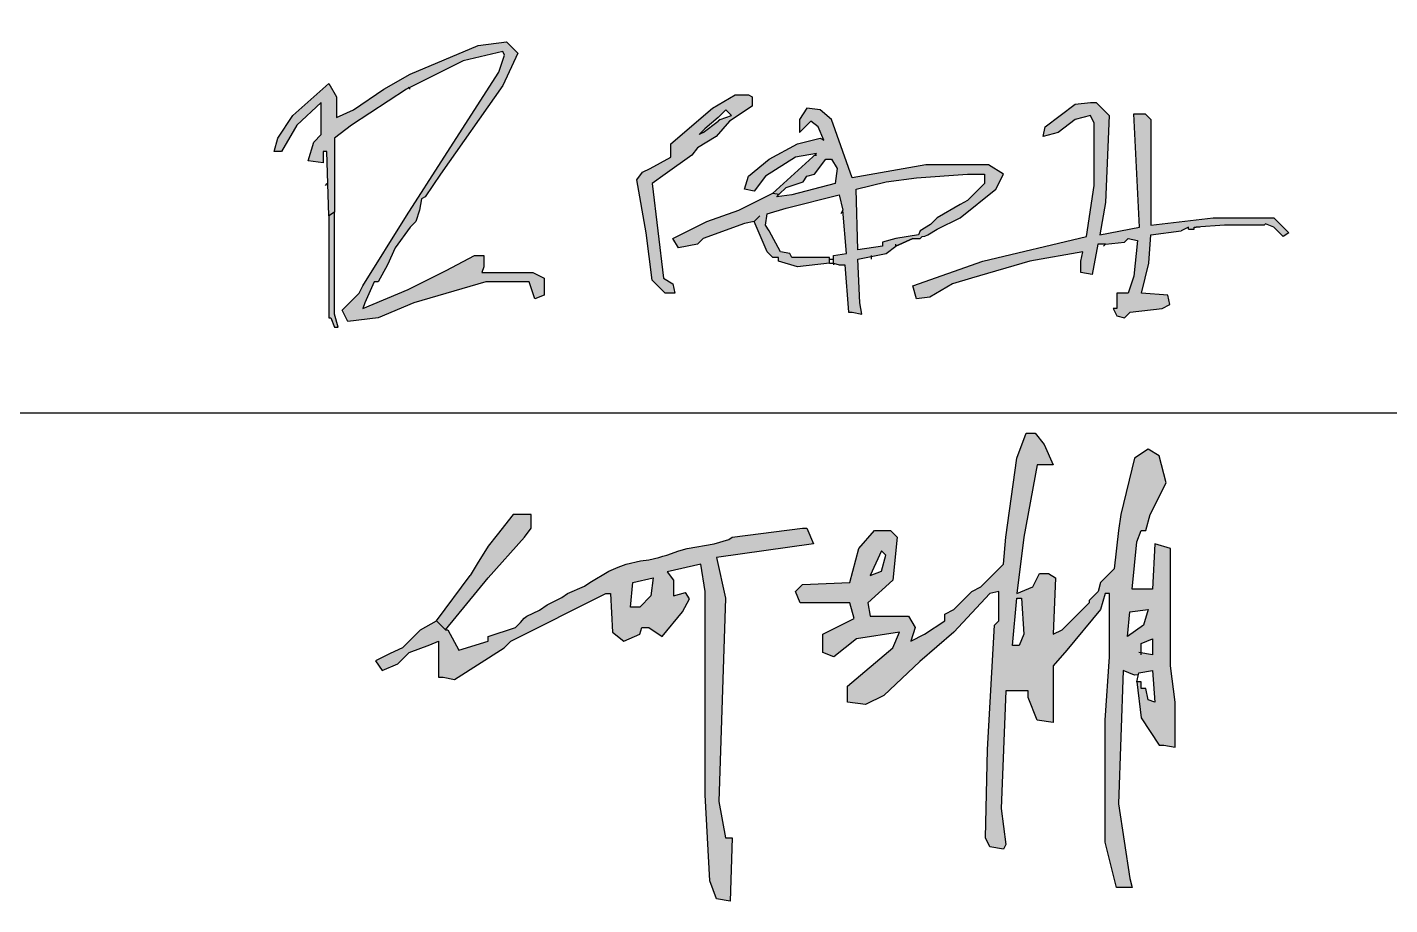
# Model space of a CAD drawing. Header units: millimetres. Extents: x 684742 to 685648, y 2544795 to 2545581.
# Drawn here: x 685604.83 to 685626.46, y 2544837.9 to 2544851.83 of the extents above; entities that cross this region are included whole.
import ezdxf

# ---------------------------------------------------------------- set-up
doc = ezdxf.new("R2010")
doc.units = ezdxf.units.MM
doc.layers.add('14', color=14, linetype='Continuous')
doc.layers.add('RAS2DXF', color=7, linetype='Continuous')
doc.layers.add('JT-道路红线', color=7, linetype='Continuous', lineweight=5)

# ---------------------------------------------------------------- blocks, each defined once
blk = doc.blocks.new('A$C38097BB6')
at = {"linetype": 'Continuous'}
h = blk.add_hatch(color=4, dxfattribs=at)
h.dxf.hatch_style = 1
h.paths.add_polyline_path([(1560.9, 922.9), (1554, 963.9), (1629.3, 1032.3), (1643, 1162.3), (1622.4, 1182.8), (1574.6, 1182.8), (1526.7, 1128.1), (1499.3, 1025.5), (1355.7, 1018.6), (1335.2, 998.1), (1348.8, 963.9), (1499.3, 963.9), (1513, 916), (1417.2, 868.2), (1417.2, 813.4), (1451.4, 799.8), (1519.8, 854.5), (1649.8, 875), (1629.3, 827.1), (1492.5, 710.8), (1492.5, 663), (1547.2, 656.1), (1601.9, 683.5), (1711.4, 786.1), (1814, 875), (1923.4, 991.3), (1950.8, 998.1), (1950.8, 909.2), (1937.1, 895.5), (1916.6, 519.3), (1909.7, 252.6), (1923.4, 225.2), (1964.4, 218.4), (1971.3, 232), (1957.6, 341.5), (1971.3, 697.2), (2039.7, 697.2), (2039.7, 676.6), (2067, 608.2), (2114.9, 601.4), (2114.9, 772.4), (2156, 820.3), (2258.6, 943.4), (2272.2, 991.3), (2285.9, 991.3), (2285.9, 799.8), (2272.2, 608.2), (2272.2, 238.9), (2306.4, 102.1), (2354.3, 102.1), (2347.5, 129.4), (2313.3, 355.2), (2327, 758.7), (2361.2, 745), (2373.4, 746), (2374.8, 751.9), (2415.9, 758.7), (2422.7, 663), (2402.2, 669.8), (2395.4, 704), (2381.7, 704), (2381.7, 724.5), (2368, 724.5), (2381.7, 615.1), (2436.4, 533), (2450.1, 533), (2484.3, 526.2), (2484.3, 663), (2470.6, 772.4), (2470.6, 1128.1), (2422.7, 1141.8), (2415.9, 1005), (2354.3, 1005), (2368, 1148.6), (2381.7, 1182.8), (2395.4, 1182.8), (2409, 1230.7), (2456.9, 1326.4), (2436.4, 1408.5), (2402.2, 1429), (2361.2, 1401.7), (2320.1, 1230.7), (2313.3, 1182.8), (2299.6, 1066.5), (2258.6, 1025.5), (2251.7, 998.1), (2224.4, 970.8), (2224.4, 963.9), (2142.3, 881.8), (2114.9, 868.2), (2121.8, 1039.2), (2101.2, 1052.8), (2073.9, 1052.8), (2053.4, 1011.8), (2005.5, 991.3), (2026, 1162.3), (2067, 1381.2), (2114.9, 1381.2), (2087.6, 1442.7), (2060.2, 1476.9), (2032.8, 1476.9), (2005.5, 1401.7), (1971.3, 1162.3), (1964.4, 1080.2), (1896, 1011.8), (1868.7, 998.1), (1814, 943.4), (1786.6, 929.7), (1786.6, 909.2), (1725, 868.2), (1684, 847.6), (1697.7, 888.7), (1677.2, 922.9)])
h.paths.add_polyline_path([(1560.9, 1046), (1595.1, 1121.2), (1608.3, 1108), (1595.1, 1059.7)], flags=16)
h.paths.add_polyline_path([(2005.5, 977.6), (2019.2, 977.6), (2026, 868.2), (2012.3, 834), (1991.8, 834)], flags=16)
h.paths.add_polyline_path([(2340.6, 861.3), (2347.5, 936.6), (2402.2, 943.4), (2388.5, 895.5)], flags=16)
h.paths.add_polyline_path([(2381.7, 812.3), (2381.7, 840.8), (2415.9, 854.5), (2415.9, 806.6)], flags=16)
h = blk.add_hatch(color=4, dxfattribs=at)
h.dxf.hatch_style = 1
h.paths.add_polyline_path([(247.6, 909.2), (275, 881.8), (404.9, 1039.2), (514.4, 1162.3), (534.9, 1189.6), (534.9, 1230.7), (480.2, 1230.7), (431.4, 1169.8), (404.9, 1134.9), (371.1, 1081.3), (350.2, 1046)])
h = blk.add_hatch(color=4, dxfattribs=at)
h.dxf.hatch_style = 1
h.paths.add_polyline_path([(254.4, 847.6), (254.4, 799.8), (254.4, 738.2), (268.1, 738.2), (302.3, 731.4), (452.8, 827.1), (473.3, 847.6), (760.6, 991.3), (774.3, 991.3), (781.1, 875), (815.3, 847.6), (863.2, 868.2), (870, 888.7), (890.6, 888.7), (931.6, 861.3), (993.2, 936.6), (1014.4, 976), (1001.8, 995.2), (965.8, 984.4), (965.8, 1032.3), (945.9, 1057.8), (1047.9, 1080.2), (1061.6, 998.1), (1061.6, 697.2), (1061.6, 382.5), (1075.2, 122.6), (1095.8, 67.9), (1136.8, 61), (1143.6, 252.6), (1123.1, 252.6), (1102.6, 362), (1123.1, 977.6), (1095.8, 1100.7), (1389.9, 1141.8), (1369.4, 1189.6), (1355.7, 1189.6), (1143.6, 1162.3), (1133.4, 1155.4), (1088.9, 1141.8), (1006.8, 1128.1), (981.2, 1120.7), (945.3, 1107.6), (932.8, 1104.4), (921, 1100.9), (890.6, 1093.9), (865.6, 1090.4), (822.2, 1080.2), (798.1, 1071.5), (769.7, 1059.2), (712.7, 1025.5), (696, 1014.3), (644.3, 991.3), (627.4, 980.1), (582.8, 957.1), (559.6, 941.4), (521.2, 922.9), (513.1, 917), (502.3, 903.5), (487, 888.7), (404.9, 861.3), (404.9, 847.6), (316, 820.3), (281.8, 881.8), (275, 881.8), (247.6, 909.2), (199.7, 881.8), (165.5, 847.6), (145, 827.1), (107.7, 810.1), (63.1, 787.5), (83.4, 758.7), (131.2, 778.8), (165.5, 813.4), (227.5, 836.7)])
h.paths.add_polyline_path([(835.8, 950.2), (842.7, 1025.5), (904.2, 1039.2), (897.4, 984.4), (863.2, 950.2)], flags=16)
for p, q in [((247.6, 909.2), (350.2, 1046)), ((1014.4, 976), (1001.8, 995.2))]:
    blk.add_line(p, q, dxfattribs=at)
at = {"layer": 'RAS2DXF', "color": 0}
for points in [[(2361.2, 745, 0), (2327, 758.7, 0), (2313.3, 355.2, 0), (2347.5, 129.4, 0), (2354.3, 102.1, 0), (2306.4, 102.1, 0), (2272.2, 238.9, 0), (2272.2, 608.2, 0), (2285.9, 799.8, 0), (2285.9, 991.3, 0), (2272.2, 991.3, 0), (2258.6, 943.4, 0), (2156, 820.3, 0), (2114.9, 772.4, 0), (2114.9, 601.4, 0), (2067, 608.2, 0), (2039.7, 676.6, 0), (2039.7, 697.2, 0), (1971.3, 697.2, 0), (1957.6, 341.5, 0), (1971.3, 232, 0), (1964.4, 218.4, 0), (1923.4, 225.2, 0), (1909.7, 252.6, 0), (1916.6, 519.3, 0), (1937.1, 895.5, 0), (1950.8, 909.2, 0), (1950.8, 998.1, 0), (1923.4, 991.3, 0), (1814, 875, 0), (1711.4, 786.1, 0), (1601.9, 683.5, 0), (1547.2, 656.1, 0), (1492.5, 663, 0), (1492.5, 710.8, 0), (1629.3, 827.1, 0), (1649.8, 875, 0), (1519.8, 854.5, 0), (1451.4, 799.8, 0), (1417.2, 813.4, 0), (1417.2, 868.2, 0), (1513, 916, 0), (1499.3, 963.9, 0), (1348.8, 963.9, 0), (1335.2, 998.1, 0), (1355.7, 1018.6, 0), (1499.3, 1025.5, 0), (1526.7, 1128.1, 0), (1574.6, 1182.8, 0), (1622.4, 1182.8, 0), (1643, 1162.3, 0), (1629.3, 1032.3, 0), (1554, 963.9, 0), (1560.9, 922.9, 0), (1677.2, 922.9, 0), (1697.7, 888.7, 0), (1684, 847.6, 0), (1725, 868.2, 0), (1786.6, 909.2, 0), (1786.6, 929.7, 0), (1814, 943.4, 0), (1868.7, 998.1, 0), (1896, 1011.8, 0), (1964.4, 1080.2, 0), (1971.3, 1162.3, 0), (2005.5, 1401.7, 0), (2032.8, 1476.9, 0), (2060.2, 1476.9, 0), (2087.6, 1442.7, 0), (2114.9, 1381.2, 0), (2067, 1381.2, 0), (2026, 1162.3, 0), (2005.5, 991.3, 0), (2053.4, 1011.8, 0), (2073.9, 1052.8, 0), (2101.2, 1052.8, 0), (2121.8, 1039.2, 0), (2114.9, 868.2, 0), (2142.3, 881.8, 0), (2224.4, 963.9, 0)], [(2368, 724.5, 0), (2374.8, 751.9, 0), (2415.9, 758.7, 0), (2422.7, 663, 0), (2402.2, 669.8, 0), (2395.4, 704, 0), (2381.7, 704, 0), (2381.7, 724.5, 0), (2368, 724.5, 0), (2381.7, 615.1, 0), (2436.4, 533, 0), (2450.1, 533, 0), (2484.3, 526.2, 0), (2484.3, 663, 0), (2470.6, 772.4, 0), (2470.6, 1128.1, 0), (2422.7, 1141.8, 0), (2415.9, 1005, 0), (2354.3, 1005, 0), (2368, 1148.6, 0), (2381.7, 1182.8, 0), (2395.4, 1182.8, 0), (2409, 1230.7, 0), (2456.9, 1326.4, 0), (2436.4, 1408.5, 0), (2402.2, 1429, 0), (2361.2, 1401.7, 0), (2320.1, 1230.7, 0), (2313.3, 1182.8, 0), (2299.6, 1066.5, 0), (2258.6, 1025.5, 0), (2251.7, 998.1, 0), (2224.4, 970.8, 0), (2224.4, 963.9, 0), (2224.4, 963.9, 0), (2224.4, 963.9, 0)], [(275, 881.8, 0), (404.9, 1039.2, 0), (514.4, 1162.3, 0), (534.9, 1189.6, 0), (534.9, 1230.7, 0), (480.2, 1230.7, 0), (431.4, 1169.8, 0), (404.9, 1134.9, 0), (371.1, 1081.3, 0), (350.2, 1046, 0), (350.2, 1046, 0), (350.2, 1046, 0)], [(145, 827.1, 0), (165.5, 847.6, 0), (199.7, 881.8, 0), (247.6, 909.2, 0), (275, 881.8, 0), (281.8, 881.8, 0), (316, 820.3, 0), (404.9, 847.6, 0), (404.9, 861.3, 0), (487, 888.7, 0), (502.3, 903.5, 0), (513.1, 917, 0), (521.2, 922.9, 0), (559.6, 941.4, 0), (582.8, 957.1, 0), (627.4, 980.1, 0), (644.3, 991.3, 0), (696, 1014.3, 0), (712.7, 1025.5, 0), (769.7, 1059.2, 0), (798.1, 1071.5, 0), (822.2, 1080.2, 0), (865.6, 1090.4, 0), (890.6, 1093.9, 0), (921, 1100.9, 0), (932.8, 1104.4, 0), (945.3, 1107.6, 0), (981.2, 1120.7, 0), (1006.8, 1128.1, 0), (1088.9, 1141.8, 0), (1133.4, 1155.4, 0), (1143.6, 1162.3, 0), (1355.7, 1189.6, 0), (1369.4, 1189.6, 0), (1389.9, 1141.8, 0), (1095.8, 1100.7, 0), (1123.1, 977.6, 0), (1102.6, 362, 0), (1123.1, 252.6, 0), (1143.6, 252.6, 0), (1136.8, 61, 0), (1095.8, 67.9, 0), (1075.2, 122.6, 0), (1061.6, 382.5, 0), (1061.6, 697.2, 0), (1061.6, 998.1, 0), (1047.9, 1080.2, 0), (945.9, 1057.8, 0), (965.8, 1032.3, 0), (965.8, 984.4, 0), (1001.8, 995.2, 0)], [(1608.3, 1108, 0), (1595.1, 1121.2, 0), (1560.9, 1046, 0), (1595.1, 1059.7, 0), (1608.3, 1108, 0), (1608.3, 1108, 0)], [(835.8, 950.2, 0), (842.7, 1025.5, 0), (904.2, 1039.2, 0), (897.4, 984.4, 0), (863.2, 950.2, 0), (835.8, 950.2, 0)], [(145, 827.1, 0), (107.7, 810.1, 0), (63.1, 787.5, 0), (83.4, 758.7, 0), (131.2, 778.8, 0), (165.5, 813.4, 0), (227.5, 836.7, 0), (254.4, 847.6, 0), (254.4, 799.8, 0), (254.4, 738.2, 0), (268.1, 738.2, 0), (302.3, 731.4, 0), (452.8, 827.1, 0), (473.3, 847.6, 0), (760.6, 991.3, 0), (774.3, 991.3, 0), (781.1, 875, 0), (815.3, 847.6, 0), (863.2, 868.2, 0), (870, 888.7, 0), (890.6, 888.7, 0), (931.6, 861.3, 0), (993.2, 936.6, 0), (1014.4, 976, 0)], [(1991.8, 834, 0), (2005.5, 977.6, 0), (2019.2, 977.6, 0), (2026, 868.2, 0), (2012.3, 834, 0), (1991.8, 834, 0)], [(2340.6, 861.3, 0), (2347.5, 936.6, 0), (2402.2, 943.4, 0), (2388.5, 895.5, 0), (2340.6, 861.3, 0)], [(2381.7, 806.6, 0), (2381.7, 840.8, 0), (2415.9, 854.5, 0), (2415.9, 806.6, 0), (2374.8, 813.4, 0)], [(2373.4, 746, 0), (2361.2, 745, 0)]]:
    blk.add_polyline3d(points, dxfattribs=at)
blk = doc.blocks.new('43GGG')
at = {"linetype": 'Continuous'}
for points in [[(-112300, 250039.5), (-112271, 250058.5), (-112261, 250063.5), (-112241, 250073.5), (-112220, 250078.5), (-112219, 250076.5), (-112222, 250067.5), (-112251, 250022.5), (-112271, 249991.5), (-112294, 249954.5), (-112296, 249950.5), (-112305, 249941.5), (-112302, 249935.5), (-112286, 249937.5), (-112267, 249945.5), (-112229, 249956.5), (-112206, 249956.5), (-112203, 249947.5), (-112198, 249949.5), (-112198, 249958.5), (-112204, 249961.5), (-112231, 249961.5), (-112230, 249964.5), (-112230, 249970.5), (-112235, 249970.5), (-112250, 249962.5), (-112270, 249952.5), (-112294, 249942.5), (-112293, 249945.5), (-112288, 249956.5), (-112286, 249956.5), (-112281, 249965.5), (-112277, 249974.5), (-112269, 249985.5), (-112266, 249988.5), (-112264, 249994.5), (-112263, 250000.5), (-112261, 250001.5), (-112253, 250013.5), (-112220, 250060.5), (-112212, 250077.5), (-112218, 250083.5), (-112233, 250081.5), (-112269, 250066.5), (-112283, 250058.5), (-112299, 250047.5), (-112308, 250043.5), (-112308, 250054.5), (-112312, 250061.5), (-112331, 250044.5), (-112339, 250032.5), (-112341, 250025.5), (-112337, 250025.5), (-112329, 250039.5), (-112316, 250051.5), (-112316, 250034.5), (-112320, 250030.5), (-112323, 250020.5), (-112315, 250019.5), (-112315, 250025.5), (-112313, 250025.5), (-112312, 249991.5), (-112309, 249993.5), (-112309, 250032.5)], [(-111966, 249967.5), (-112003, 249954.5), (-112001, 249947.5), (-111994, 249948.5), (-111982, 249955.5), (-111972, 249958.5), (-111941, 249967.5), (-111913, 249972.5), (-111914, 249967.5), (-111914, 249961.5), (-111908, 249960.5), (-111905, 249976.5), (-111901, 249976.5), (-111891, 249977.5), (-111889, 249979.5), (-111884, 249978.5), (-111886, 249959.5), (-111889, 249950.5), (-111895, 249950.5), (-111895, 249942.5), (-111897, 249942.5), (-111895, 249938.5), (-111891, 249937.5), (-111888, 249940.5), (-111871, 249942.5), (-111867, 249944.5), (-111868, 249949.5), (-111882, 249950.5), (-111878, 249966.5), (-111877, 249981.5), (-111861, 249983.5), (-111857, 249985.5), (-111857, 249984.5), (-111854, 249984.5), (-111854, 249985.5), (-111853, 249985.5), (-111838, 249986.5), (-111817, 249986.5), (-111816.35, 249987.21), (-111812, 249985.5), (-111807, 249980.5), (-111804, 249982.5), (-111812, 249990.5), (-111844, 249990.5), (-111877, 249986.5), (-111877, 250042.5), (-111880, 250045.5), (-111886, 250045.5), (-111883, 249985.5), (-111904, 249981.5), (-111901, 249998.5), (-111899, 250044.5), (-111906, 250051.5), (-111909, 250051.5), (-111917, 250050.5), (-111933, 250038.5), (-111934, 250033.5), (-111926, 250035.5), (-111917, 250042.5), (-111909, 250044.5), (-111907, 250040.5), (-111907, 250007.5), (-111911, 249980.5)], [(-112309, 249993.5), (-112312, 249991.5), (-112312, 249962.5), (-112312, 249937.5), (-112311, 249937.5), (-112309, 249932.5), (-112307, 249932.5), (-112309, 249939.5)]]:
    blk.add_hatch(color=4, dxfattribs=at).paths.add_polyline_path(points)
h = blk.add_hatch(color=4, dxfattribs=at)
h.paths.add_polyline_path([(-112134, 250013.5), (-112120, 250023.5), (-112117, 250027.5), (-112107, 250033.5), (-112100, 250041.5), (-112088, 250049.5), (-112088, 250054.5), (-112090, 250055.5), (-112097, 250055.5), (-112109, 250048.5), (-112131, 250029.5), (-112131, 250022.5), (-112142, 250016.5), (-112146, 250014.5), (-112149, 250010.5), (-112144, 249982.5), (-112141, 249957.5), (-112134, 249950.5), (-112129, 249950.5), (-112130, 249955.5), (-112135, 249958.5), (-112141, 250008.5)])
h.paths.add_polyline_path([(-112116, 250034.5), (-112113, 250037.5), (-112106, 250043.5), (-112102, 250047.5), (-112099, 250044.5), (-112105, 250042.5), (-112106, 250041.5), (-112114, 250035.5)], flags=16)
h = blk.add_hatch(color=4, dxfattribs=at)
h.paths.add_polyline_path([(-112092, 249987.5), (-112087, 249988.5), (-112080, 249972.5), (-112077, 249969.5), (-112074, 249969.5), (-112074, 249967.5), (-112064, 249964.5), (-112047, 249966.5), (-112047, 249969.5), (-112067, 249969.5), (-112068, 249971.5), (-112073, 249972.5), (-112079, 249983.5), (-112081, 249986.5), (-112080, 249992.5), (-112070, 249995.5), (-112042, 250002.5), (-112040, 249994.5), (-112038, 249971.5), (-112045, 249970.5), (-112045, 249966.5), (-112042, 249965.5), (-112039, 249965.5), (-112037, 249940.5), (-112035, 249940.5), (-112030, 249939.5), (-112031, 249945.5), (-112032, 249968.5), (-112017, 249971.5), (-112012, 249975.5), (-112003, 249979.5), (-111999, 249979.5), (-111998, 249980.5), (-111996.61, 249980.65), (-111995, 249981.5), (-111990, 249984.5), (-111978, 249990.5), (-111959, 250005.5), (-111955, 250013.5), (-111963, 250018.5), (-111996, 250018.5), (-112035, 250011.5), (-112046, 250042.5), (-112052, 250047.5), (-112059, 250048.5), (-112063, 250042.5), (-112063, 250035.5), (-112057, 250041.5), (-112053, 250038.5), (-112050, 250031.5), (-112052, 250032.5), (-112064, 250029.5), (-112079, 250021.5), (-112090, 250012.5), (-112092, 250005.5), (-112087, 250004.5), (-112081, 250012.5), (-112065, 250022.5), (-112054, 250024.5), (-112077.11, 250003.52), (-112073.67, 250002.99), (-112070.05, 250006.52), (-112061, 250009.5), (-112059, 250012.5), (-112055, 250013.5), (-112049, 250021.5), (-112046, 250021.5), (-112043, 250016.5), (-112044, 250008.5), (-112067, 250002.5), (-112075, 250001.5), (-112073.67, 250002.99), (-112077, 250003.5), (-112095, 249994.5), (-112112, 249988.5), (-112130, 249979.5), (-112127, 249974.5), (-112117, 249976.5), (-112114, 249979.5)])
h.paths.add_polyline_path([(-112033, 250005.5), (-112017, 250009.5), (-112001, 250011.5), (-111974, 250013.5), (-111965, 250013.5), (-111965, 250008.5), (-111974, 249999.5), (-111978, 249997.5), (-111990, 249990.5), (-111993.6, 249986.85), (-111999, 249983.5), (-112000, 249981.5), (-112012, 249979.5), (-112019, 249977.5), (-112019, 249975.5), (-112032, 249973.5)], flags=16)
for p, q in [((-112114, 250035.5), (-112106, 250041.5)), ((-112106, 250043.5), (-112113, 250037.5))]:
    blk.add_line(p, q, dxfattribs=at)
at = {"layer": 'RAS2DXF', "color": 0}
for points in [[(-112231, 249961.5, 0), (-112204, 249961.5, 0), (-112198, 249958.5, 0), (-112198, 249949.5, 0), (-112203, 249947.5, 0), (-112206, 249956.5, 0), (-112229, 249956.5, 0), (-112267, 249945.5, 0), (-112286, 249937.5, 0), (-112302, 249935.5, 0), (-112305, 249941.5, 0), (-112296, 249950.5, 0), (-112294, 249954.5, 0), (-112271, 249991.5, 0), (-112251, 250022.5, 0), (-112222, 250067.5, 0), (-112219, 250076.5, 0), (-112220, 250078.5, 0), (-112241, 250073.5, 0), (-112261, 250063.5, 0), (-112271, 250058.5, 0), (-112300, 250039.5, 0), (-112309, 250032.5, 0), (-112309, 249993.5, 0), (-112312, 249991.5, 0), (-112313, 250025.5, 0), (-112315, 250025.5, 0), (-112315, 250019.5, 0), (-112323, 250020.5, 0), (-112320, 250030.5, 0), (-112316, 250034.5, 0), (-112316, 250051.5, 0), (-112329, 250039.5, 0), (-112337, 250025.5, 0), (-112341, 250025.5, 0), (-112339, 250032.5, 0), (-112331, 250044.5, 0), (-112312, 250061.5, 0), (-112308, 250054.5, 0), (-112308, 250043.5, 0), (-112299, 250047.5, 0), (-112283, 250058.5, 0), (-112269, 250066.5, 0), (-112233, 250081.5, 0), (-112218, 250083.5, 0), (-112212, 250077.5, 0), (-112220, 250060.5, 0), (-112253, 250013.5, 0), (-112261, 250001.5, 0), (-112263, 250000.5, 0), (-112264, 249994.5, 0), (-112266, 249988.5, 0), (-112269, 249985.5, 0), (-112277, 249974.5, 0), (-112281, 249965.5, 0), (-112286, 249956.5, 0), (-112288, 249956.5, 0), (-112293, 249945.5, 0), (-112294, 249942.5, 0), (-112270, 249952.5, 0), (-112250, 249962.5, 0), (-112235, 249970.5, 0), (-112230, 249970.5, 0), (-112230, 249964.5, 0), (-112231, 249961.5, 0), (-112231, 249961.5, 0), (-112231, 249961.5, 0), (-112231, 249961.5, 0)], [(-112270, 250059.5, 0), (-112269, 250058.5, 0)], [(-112134, 249950.5, 0), (-112141, 249957.5, 0), (-112144, 249982.5, 0), (-112149, 250010.5, 0), (-112146, 250014.5, 0), (-112142, 250016.5, 0), (-112131, 250022.5, 0), (-112131, 250029.5, 0), (-112109, 250048.5, 0), (-112097, 250055.5, 0), (-112090, 250055.5, 0), (-112088, 250054.5, 0), (-112088, 250049.5, 0), (-112100, 250041.5, 0), (-112107, 250033.5, 0), (-112117, 250027.5, 0), (-112120, 250023.5, 0), (-112134, 250013.5, 0), (-112141, 250008.5, 0), (-112135, 249958.5, 0), (-112130, 249955.5, 0), (-112129, 249950.5, 0), (-112134, 249950.5, 0)], [(-112105, 250042.5, 0), (-112099, 250044.5, 0), (-112102, 250047.5, 0), (-112106, 250043.5, 0)], [(-111990, 249984.5, 0), (-111978, 249990.5, 0), (-111959, 250005.5, 0), (-111955, 250013.5, 0), (-111963, 250018.5, 0), (-111996, 250018.5, 0), (-112035, 250011.5, 0), (-112046, 250042.5, 0), (-112052, 250047.5, 0), (-112059, 250048.5, 0), (-112063, 250042.5, 0), (-112063, 250035.5, 0)], [(-111901, 249976.5, 0), (-111905, 249976.5, 0), (-111908, 249960.5, 0), (-111914, 249961.5, 0), (-111914, 249967.5, 0), (-111913, 249972.5, 0), (-111941, 249967.5, 0), (-111972, 249958.5, 0), (-111982, 249955.5, 0), (-111994, 249948.5, 0), (-112001, 249947.5, 0), (-112003, 249954.5, 0), (-111966, 249967.5, 0), (-111911, 249980.5, 0), (-111907, 250007.5, 0), (-111907, 250040.5, 0), (-111909, 250044.5, 0), (-111917, 250042.5, 0), (-111926, 250035.5, 0), (-111934, 250033.5, 0), (-111933, 250038.5, 0), (-111917, 250050.5, 0), (-111909, 250051.5, 0), (-111906, 250051.5, 0), (-111899, 250044.5, 0), (-111901, 249998.5, 0), (-111904, 249981.5, 0), (-111883, 249985.5, 0), (-111886, 250045.5, 0), (-111880, 250045.5, 0), (-111877, 250042.5, 0), (-111877, 249986.5, 0), (-111844, 249990.5, 0), (-111812, 249990.5, 0), (-111804, 249982.5, 0), (-111807, 249980.5, 0), (-111812, 249985.5, 0), (-111816.35, 249987.21, 0), (-111817, 249986.5, 0), (-111838, 249986.5, 0), (-111853, 249985.5, 0), (-111853, 249985.5, 0), (-111851, 249985.63, 0)], [(-112105, 250042.5, 0), (-112106, 250041.5, 0)], [(-112077.29, 250003.35, 0), (-112054, 250024.5, 0), (-112065, 250022.5, 0), (-112081, 250012.5, 0), (-112087, 250004.5, 0), (-112092, 250005.5, 0), (-112090, 250012.5, 0), (-112079, 250021.5, 0), (-112064, 250029.5, 0), (-112052, 250032.5, 0), (-112050, 250031.5, 0), (-112053, 250038.5, 0), (-112057, 250041.5, 0), (-112063, 250035.5, 0)], [(-112114, 250035.5, 0), (-112116, 250034.5, 0), (-112113, 250037.5, 0), (-112113, 250037.5, 0), (-112113, 250037.5, 0)], [(-112055, 250023.5, 0), (-112054, 250023.5, 0)], [(-112087, 249988.5, 0), (-112084, 249991.5, 0), (-112087, 249988.5, 0), (-112092, 249987.5, 0), (-112114, 249979.5, 0), (-112117, 249976.5, 0), (-112127, 249974.5, 0), (-112130, 249979.5, 0), (-112112, 249988.5, 0), (-112095, 249994.5, 0), (-112077, 250003.5, 0), (-112073.67, 250002.99, 0), (-112070.05, 250006.52, 0), (-112061, 250009.5, 0), (-112059, 250012.5, 0), (-112055, 250013.5, 0), (-112049, 250021.5, 0), (-112046, 250021.5, 0), (-112043, 250016.5, 0), (-112044, 250008.5, 0), (-112067, 250002.5, 0), (-112075, 250001.5, 0), (-112073.67, 250002.99, 0)], [(-112012, 249979.5, 0), (-112019, 249977.5, 0), (-112019, 249975.5, 0), (-112032, 249973.5, 0), (-112033, 250005.5, 0), (-112017, 250009.5, 0), (-112001, 250011.5, 0), (-111974, 250013.5, 0), (-111965, 250013.5, 0), (-111965, 250008.5, 0), (-111974, 249999.5, 0), (-111978, 249997.5, 0), (-111990, 249990.5, 0), (-111993.6, 249986.85, 0), (-111999, 249983.5, 0), (-112000, 249981.5, 0), (-112012, 249979.5, 0)], [(-112313, 250008.5, 0), (-112314, 250007.5, 0)], [(-112047, 249966.5, 0), (-112047, 249969.5, 0), (-112067, 249969.5, 0), (-112068, 249971.5, 0), (-112073, 249972.5, 0), (-112079, 249983.5, 0), (-112081, 249986.5, 0), (-112080, 249992.5, 0), (-112070, 249995.5, 0), (-112042, 250002.5, 0), (-112040, 249994.5, 0), (-112041, 249992.5, 0)], [(-112045, 249966.5, 0), (-112045, 249970.5, 0), (-112038, 249971.5, 0), (-112040, 249994.5, 0)], [(-112312, 249991.5, 0), (-112312, 249962.5, 0), (-112312, 249937.5, 0), (-112311, 249937.5, 0), (-112309, 249932.5, 0), (-112307, 249932.5, 0), (-112309, 249939.5, 0), (-112309, 249993.5, 0)], [(-112047, 249966.5, 0), (-112064, 249964.5, 0), (-112074, 249967.5, 0), (-112074, 249969.5, 0), (-112077, 249969.5, 0), (-112080, 249972.5, 0), (-112087, 249988.5, 0)], [(-112003, 249979.5, 0), (-111999, 249979.5, 0), (-111998, 249980.5, 0), (-111996.61, 249980.65, 0), (-111995, 249981.5, 0), (-111990, 249984.5, 0)], [(-111901, 249976.5, 0), (-111891, 249977.5, 0), (-111889, 249979.5, 0), (-111884, 249978.5, 0), (-111886, 249959.5, 0), (-111889, 249950.5, 0), (-111895, 249950.5, 0), (-111895, 249942.5, 0), (-111897, 249942.5, 0), (-111895, 249938.5, 0), (-111891, 249937.5, 0), (-111888, 249940.5, 0), (-111871, 249942.5, 0), (-111867, 249944.5, 0), (-111868, 249949.5, 0), (-111882, 249950.5, 0), (-111878, 249966.5, 0), (-111877, 249981.5, 0), (-111861, 249983.5, 0), (-111861, 249983.5, 0), (-111861, 249983.5, 0), (-111861, 249983.5, 0)], [(-111857, 249984.5, 0), (-111857, 249985.5, 0), (-111861, 249983.5, 0)], [(-111857, 249984.5, 0), (-111854, 249984.5, 0), (-111854, 249985.5, 0), (-111853, 249985.5, 0)], [(-112047, 249966.5, 0), (-112045, 249966.5, 0), (-112042, 249965.5, 0), (-112039, 249965.5, 0), (-112037, 249940.5, 0), (-112035, 249940.5, 0), (-112030, 249939.5, 0), (-112031, 249945.5, 0), (-112032, 249968.5, 0), (-112017, 249971.5, 0), (-112012, 249975.5, 0), (-112003, 249979.5, 0), (-112012, 249975.5, 0), (-112012, 249976.5, 0)], [(-111901, 249976.5, 0), (-111902, 249975.5, 0)], [(-112047, 249968.5, 0), (-112045, 249968.5, 0)], [(-112045, 249966.5, 0), (-112045, 249965.5, 0)], [(-112025, 249970.5, 0), (-112025, 249968.5, 0)]]:
    blk.add_polyline3d(points, dxfattribs=at)
blk = doc.blocks.new('图框')
at = {"layer": '14', "color": 14}
blk.add_line((97702.3, -98929), (121299, -98929.1), dxfattribs=at)
for name, p, xscale, yscale, zscale in [('43GGG', (1122925.8, -2347914.1), 9.000000900000089, 9.000000900000089, 9.000000900000089), ('A$C38097BB6', (112240.2, -101349), 1.573110796488904, 1.573110796488904, 1.573110796488904)]:
    blk.add_blockref(name, p, dxfattribs=dict(xscale=xscale, yscale=yscale, zscale=zscale))

msp = doc.modelspace()

# ---------------------------------------------------------------- linework, layer by layer
at = {"layer": 'JT-道路红线'}
msp.add_lwpolyline([(685561.564, 2544836.62, -0.000012), (685525.553, 2544830.277, -0.000109), (685523.087, 2544829.844, -0.000152), (685520.622, 2544829.412, -0.000196), (685518.158, 2544828.983, -0.000239), (685515.695, 2544828.555, -0.000283), (685513.233, 2544828.131, -0.000326), (685510.771, 2544827.709, -0.00037), (685508.31, 2544827.291, -0.000392), (685505.973, 2544826.898, -0.000392), (685503.841, 2544826.543, -0.000392), (685501.867, 2544826.218, -0.000392), (685500.022, 2544825.916, -0.000392), (685498.283, 2544825.635, -0.000392), (685496.633, 2544825.371, -0.000392), (685495.06, 2544825.121, -0.000392), (685493.554, 2544824.885, -0.000392), (685492.108, 2544824.66, -0.000392), (685490.714, 2544824.446, -0.000392), (685489.367, 2544824.241, -0.000392), (685488.064, 2544824.045, -0.000392), (685486.799, 2544823.857, -0.000196), (685486.18, 2544823.765, -0.019313), (685425.315, 2544817.189, -0.000217)], format="xyb", dxfattribs=at)

# ---------------------------------------------------------------- block references
at = {"xscale": 0.003333333, "yscale": 0.003333333, "zscale": 0.003333333}
msp.add_blockref('图框', (685235.89, 2545175.471), dxfattribs=at)

doc.saveas('drawing.dxf')
